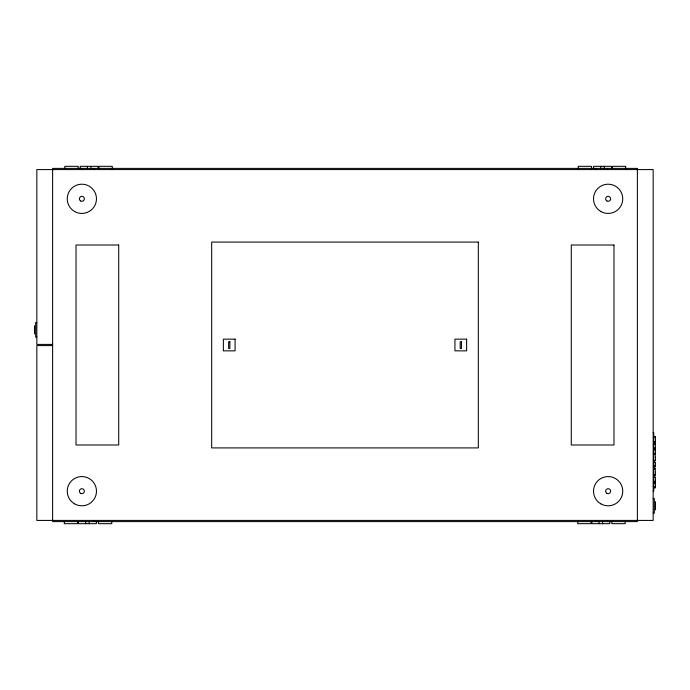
<?xml version="1.0" encoding="UTF-8"?>
<svg xmlns="http://www.w3.org/2000/svg" width="690" height="690" viewBox="0 0 690 690"><rect width="100%" height="100%" fill="white"/><g stroke="black" fill="none" stroke-linecap="round" stroke-linejoin="round"><path stroke-width="1.03" d="M36.837 322.489L35.673 322.489L35.673 337.108L36.837 337.108M52.63 344.413L36.837 344.413L36.837 169.576L653.163 169.576L653.163 520.424L36.837 520.424L36.837 345.587L52.63 345.587M653.163 432.708L653.749 432.708L653.749 491.185L653.163 491.185M653.749 436.925L655.414 437.012M653.749 442.031L655.414 442.031M653.749 442.109L655.414 442.109L655.414 436.615M653.749 443.247L655.414 443.247L655.414 449.095L653.749 449.095M653.749 444.325L655.414 444.325M653.749 448.017L655.414 448.017M653.749 449.837L655.414 449.837L655.414 454.52L653.749 454.52M653.749 453.451L655.414 453.451M653.749 460.644L655.414 460.644L655.414 455.547M653.749 462.162L655.414 462.162L655.414 466.923L653.749 466.923M653.749 465.905L655.414 465.905M653.749 468.424L655.414 468.424L655.414 469.442L653.749 469.442M653.749 474.582L655.414 474.582M653.749 475.608L655.414 475.608L655.414 470.52M653.749 477.04L655.414 477.04L655.414 481.861M653.749 481.37L655.414 481.37M653.749 482L655.414 482L655.414 487.89L653.749 487.89M653.749 482.198L655.414 482.198M653.749 483.5L655.414 483.5M653.749 486.812L655.414 486.812M653.163 498.499L654.327 498.499L654.327 513.119L653.163 513.119M655.5 501.708L655.5 509.901M625.675 168.403L625.675 166.325L612.323 166.325L612.323 168.403M625.166 521.597L625.166 523.675L611.814 523.675L611.814 521.597M611.513 168.403L611.513 166.325L593.616 166.325L593.616 168.403M609.796 521.597L609.796 523.675L591.899 523.675L591.899 521.597M607.545 168.403L607.545 168.99M607.545 521.01L607.545 521.597M604.311 166.325L604.311 168.403M602.594 521.597L602.594 523.675M600.809 166.325L600.809 168.403M599.093 521.597L599.093 523.675M595.858 168.403L595.858 168.99M595.858 521.01L595.858 521.597M591.589 168.403L591.589 166.325L578.237 166.325L578.237 168.403M591.08 521.597L591.08 523.675L577.728 523.675L577.728 521.597M112.272 168.403L112.272 166.325L98.92 166.325L98.92 168.403M111.763 521.597L111.763 523.675L98.411 523.675L98.411 521.597M98.101 168.403L98.101 166.325L80.204 166.325L80.204 168.403M96.384 521.597L96.384 523.675L78.487 523.675L78.487 521.597M94.142 168.403L94.142 168.99M94.142 521.01L94.142 521.597M90.908 166.325L90.908 168.403M89.191 521.597L89.191 523.675M87.406 166.325L87.406 168.403M85.689 521.597L85.689 523.675M82.455 168.403L82.455 168.99M82.455 521.01L82.455 521.597M78.186 168.403L78.186 166.325L64.834 166.325L64.834 168.403M77.677 521.597L77.677 523.675L64.325 523.675L64.325 521.597M34.5 325.706L34.5 333.891M637.37 168.403L52.63 168.403L52.63 521.597L637.37 521.597L637.37 168.403M478.325 242.087L211.675 242.087L211.675 447.914L478.325 447.914L478.325 242.087M118.706 245.01L76.021 245.01L76.021 444.99L118.706 444.99L118.706 245.01M613.979 245.01L571.294 245.01L571.294 444.99L613.979 444.99L613.979 245.01M235.066 339.152L223.37 339.152L223.37 350.848L235.066 350.848L235.066 339.152M466.63 339.152L454.934 339.152L454.934 350.848L466.63 350.848L466.63 339.152M229.865 341.783L228.64 341.783L228.64 348.51L229.865 348.51L229.865 341.783M461.429 341.783L460.195 341.783L460.195 348.51L461.429 348.51L461.429 341.783M600.826 503.847A14.619 14.619 0 0 0 622.751 491.185A14.619 14.619 0 0 0 600.826 478.524A14.619 14.619 0 0 0 600.826 503.847M606.889 493.341A2.484 2.484 0 0 0 610.624 491.185A2.484 2.484 0 0 0 606.889 489.038A2.484 2.484 0 0 0 606.889 493.341M600.826 211.476A14.619 14.619 0 0 0 622.751 198.815A14.619 14.619 0 0 0 600.826 186.153A14.619 14.619 0 0 0 600.826 211.476M606.889 200.963A2.484 2.484 0 0 0 610.624 198.815A2.484 2.484 0 0 0 606.889 196.659A2.484 2.484 0 0 0 606.889 200.963M74.555 211.476A14.619 14.619 0 0 0 96.479 198.815A14.619 14.619 0 0 0 74.555 186.153A14.619 14.619 0 0 0 74.555 211.476M80.618 200.963A2.484 2.484 0 0 0 84.353 198.815A2.484 2.484 0 0 0 80.618 196.659A2.484 2.484 0 0 0 80.618 200.963M80.618 493.341A2.484 2.484 0 0 0 84.353 491.185A2.484 2.484 0 0 0 80.618 489.038A2.484 2.484 0 0 0 80.618 493.341M74.555 503.847A14.619 14.619 0 0 0 96.479 491.185A14.619 14.619 0 0 0 74.555 478.524A14.619 14.619 0 0 0 74.555 503.847"/></g></svg>
